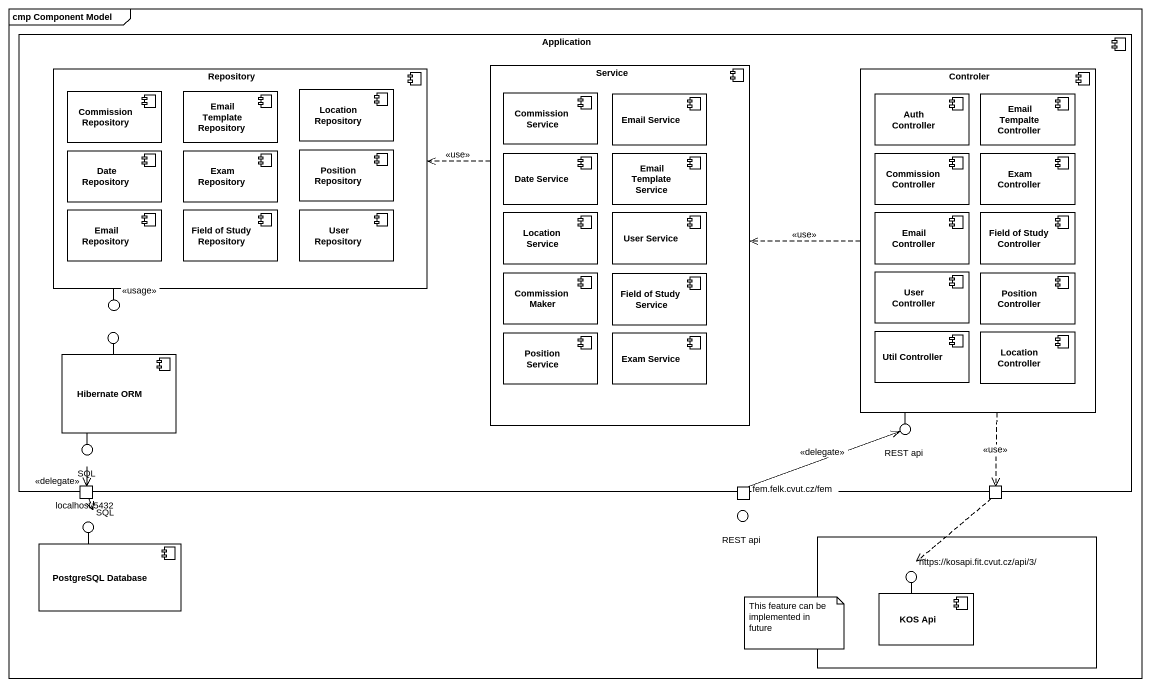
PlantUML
@startuml
mainframe cmp Component Model
component Application {
  component Service {
    component "Commission Service" as Commission_Service
    component "Email Service" as Email_Service
    component "Date Service" as Date_Service
    component "Email Template Service" as Email_Template_Service
    component "Location Service" as Location_Service
    component "User Service" as User_Service
    component "Commission Maker" as Commission_Maker
    component "Field of Study Service" as Field_of_Study_Service
    component "Position Service" as Position_Service
    component "Exam Service" as Exam_Service
  }
  component Repository {
    component "Commission Repository" as Commission_Repository
    component "Email Template Repository" as Email_Template_Repository
    component "Location Repository" as Location_Repository
    component "Date Repository" as Date_Repository
    component "Exam Repository" as Exam_Repository
    component "Position Repository" as Position_Repository
    component "Email Repository" as Email_Repository
    component "Field of Study Repository" as Field_of_Study_Repository
    component "User Repository" as User_Repository
  }
  component Controler {
    component "Auth Controller" as Auth_Controller
    component "Email Tempalte Controller" as Email_Tempalte_Controller
    component "Commission Controller" as Commission_Controller
    component "Exam Controller" as Exam_Controller
    component "Email Controller" as Email_Controller
    component "Field of Study Controller" as Field_of_Study_Controller
    component "User Controller" as User_Controller
    component "Position Controller" as Position_Controller
    component "Util Controller" as Util_Controller
    component "Location Controller" as Location_Controller
  }
  component "Hibernate ORM" as Hibernate_ORM
  port "localhost:5432" as localhost_5432
  port "fem.felk.cvut.cz/fem" as fem_felk_cvut_cz_fem
  port " " as port1
}
() "<<usage>>" as usage
() " " as lollipop1
() "REST api" as REST_api
() SQL
() "SQL" as SQL_2
() "REST api" as REST_api_2
component "PostgreSQL Database" as PostgreSQL_Database
rectangle " " as rectangle1 {
  component "KOS Api" as KOS_Api
}
() "https://kosapi.fit.cvut.cz/api/3/" as https_kosapi_fit_cvut_cz
Repository -- usage
Hibernate_ORM -up- lollipop1
Controler -- REST_api
Hibernate_ORM -- SQL
PostgreSQL_Database -up- SQL_2
KOS_Api -up- https_kosapi_fit_cvut_cz
Service .left.> Repository : <<use>>
Controler .left.> Service : <<use>>
Controler ..> port1 : <<use>>
SQL --> localhost_5432 : <<delegate>>
localhost_5432 ..> SQL_2
fem_felk_cvut_cz_fem -right-> REST_api : <<delegate>>
port1 ..> https_kosapi_fit_cvut_cz
note as N1
  This feature can be implemented in future
end note
@enduml
